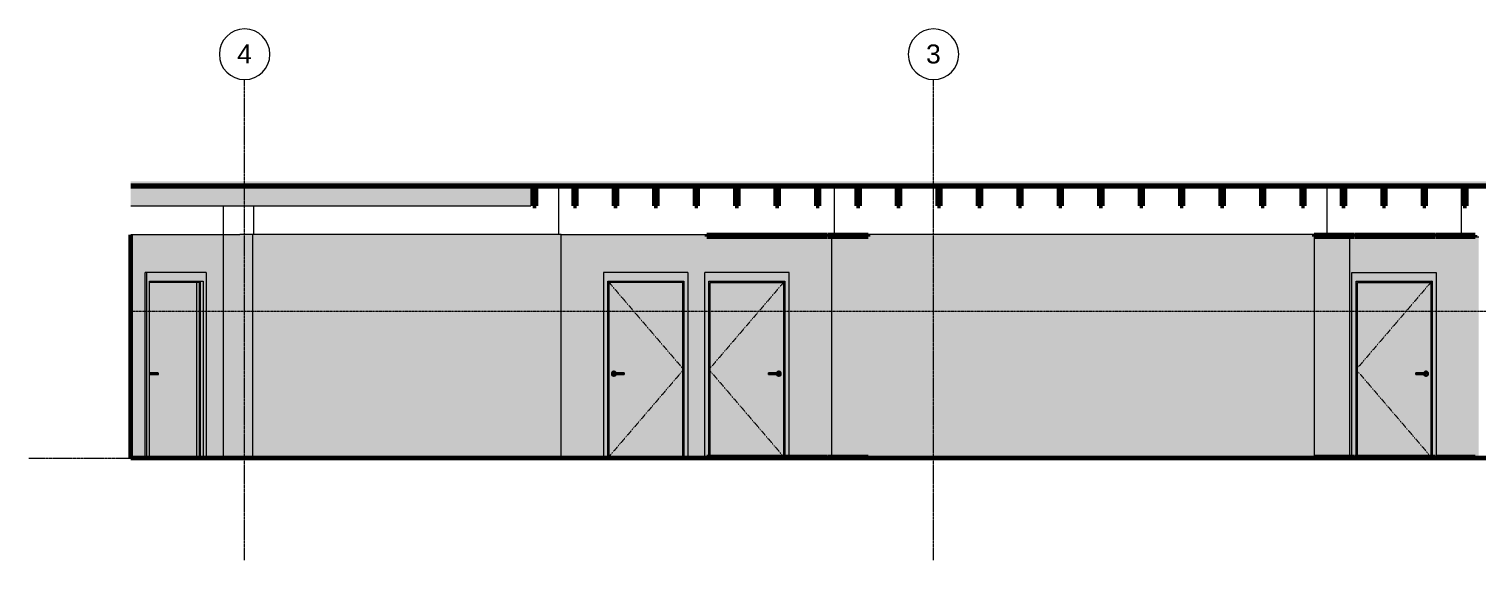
# Model space of a CAD drawing. Header units: inches. Extents: x 2871 to 9348, y -48 to 340.
# Drawn here: x 6458 to 7145, y 88 to 340 of the extents above; entities that cross this region are included whole.
import ezdxf

# ---------------------------------------------------------------- set-up
doc = ezdxf.new("R2010")
doc.units = ezdxf.units.IN
doc.header["$MEASUREMENT"] = 0
for name, pattern in [('Aligning Line 1_8_', [0.25, 0.125, -0.125]), ('Dash 1_16_', [0.125, 0.0625, -0.0625]), ('Grid Line 1_2_', [0.875, 0.5, -0.125, 0.125, -0.125])]:
    doc.linetypes.add(name, pattern=pattern)
for name, color, linetype, lineweight in [('0-2', 254, 'Continuous', 5), ('0-3', 165, 'Continuous', 5), ('0-7', 130, 'Continuous', 5), ('A-CLNG', 13, 'Continuous', 18), ('A-CLNG-2', 13, 'Continuous', 60), ('A-DOOR', 31, 'Continuous', 18), ('A-DOOR-4', 31, 'Continuous', 9), ('A-DOOR-6', 31, 'Dash 1_16_', 9), ('A-DOOR-FRAM', 31, 'Continuous', 9), ('A-DOOR-FRAM-3', 31, 'Continuous', 18), ('A-FLOR', 192, 'Continuous', 18), ('A-FLOR-3', 250, 'Continuous', 60), ('A-FLOR-4', 21, 'Continuous', 18), ('A-FLOR-5', 135, 'Continuous', 5), ('A-FLOR-6', 10, 'Continuous', 18), ('A-FLOR-8', 192, 'Continuous', 60), ('A-FLOR-LEVL', 51, 'Continuous', 9), ('A-FLOR-LEVL-1', 51, 'Grid Line 1_2_', 9), ('A-FLOR-LEVL-2', 9, 'Continuous', 9), ('A-FLOR-LEVL-3', 147, 'Continuous', 9), ('A-FLOR-MCUT-1', 10, 'Continuous', 18), ('A-FLOR-PATT-2', 253, 'Continuous', 9), ('A-WALL-1', 10, 'Continuous', 18), ('A-WALL-PATT-2', 111, 'Continuous', 9), ('G-ANNO-SYMB-1', 147, 'Aligning Line 1_8_', 9), ('I-WALL', 2, 'Continuous', 18), ('I-WALL-1', 2, 'Continuous', 5), ('I-WALL-2', 2, 'Continuous', 60), ('S-BEAM', 12, 'Continuous', 9), ('S-BEAM-1', 12, 'Continuous', 60), ('S-GRID-1', 1, 'Grid Line 1_2_', 9), ('S-GRID-IDEN', 1, 'Continuous', 9), ('S-GRID-IDEN-1', 147, 'Continuous', 9)]:
    doc.layers.add(name, color=color, linetype=linetype, lineweight=lineweight)
doc.styles.add('Arial', font='arial.ttf', dxfattribs={"height": 9})
doc.styles.add('Century Gothic', font='ufonts.com_century-gothic.ttf', dxfattribs={"height": 4.5})
pattern_1 = [(0, (0, 0), (15.36, 3.84), [0.634, -10.886, 0.634, -10.886, -61.44]), (0, (0, 0), (15.36, 3.84), [-23.04, 0.634, -22.406, 0.634, -10.886, -26.88]), (0, (0, 0), (15.36, 3.84), [-57.6, 0.634, -7.046, 0.634, -18.566]), (120, (5.76, 1.92), (-11.0055376, 11.38215), [0.634, -10.886, 0.634, -10.886, -61.44]), (120, (5.76, 1.92), (-11.0055376, 11.38215), [-23.04, 0.634, -22.406, 0.634, -10.886, -26.88]), (120, (5.76, 1.92), (-11.0055376, 11.38215), [-57.6, 0.634, -7.046, 0.634, -18.566]), (240, (7.68, 9.6), (-4.3544624, -15.22215), [0.634, -10.886, 0.634, -10.886, -61.44]), (240, (7.68, 9.6), (-4.3544624, -15.22215), [-23.04, 0.634, -22.406, 0.634, -10.886, -26.88]), (240, (7.68, 9.6), (-4.3544624, -15.22215), [-57.6, 0.634, -7.046, 0.634, -18.566])]

# ---------------------------------------------------------------- blocks, each defined once
blk = doc.blocks.new('Level - Level Head - Circle-V25-Elevation 11 - c')
at = {"layer": 'A-FLOR-LEVL'}
h = blk.add_hatch(color=256, dxfattribs=at)
edge = h.paths.add_edge_path(flags=0)
edge.add_line((3553.3, 136), (3547.3, 136))
edge.add_arc((3553.3, 136), 6, 90, 180, ccw=False)
edge.add_line((3553.3, 142), (3553.3, 136))
h = blk.add_hatch(color=256, dxfattribs=at)
edge = h.paths.add_edge_path(flags=0)
edge.add_line((3553.3, 130), (3553.3, 136))
edge.add_line((3553.3, 136), (3559.3, 136))
edge.add_arc((3553.3, 136), 6, 270, 360, ccw=False)
at = {"layer": 'A-FLOR-LEVL-2'}
blk.add_circle((3553.3, 136), 6, dxfattribs=at)
blk = doc.blocks.new('CTR - 2nd Phase_rvt-6-Elevation 11 - c')
at = {"layer": 'A-FLOR-LEVL-1'}
blk.add_line((2397.95, 136), (3547.3, 136), dxfattribs=at)
at = {"layer": '0-2'}
blk.add_blockref('Level - Level Head - Circle-V25-Elevation 11 - c', (0, 0), dxfattribs=at)
at = {"layer": 'A-FLOR-LEVL', "insert": (3480.87, 141.28), "char_height": 4.5, "width": 73.629, "attachment_point": 1, "style": 'Century Gothic'}
blk.add_mtext('11\' - 4" - 2ND FLOOR', dxfattribs=at)
blk = doc.blocks.new('Level - Level Head - Circle-V26-Elevation 11 - c')
at = {"layer": 'A-FLOR-LEVL'}
h = blk.add_hatch(color=256, dxfattribs=at)
edge = h.paths.add_edge_path(flags=0)
edge.add_line((3553.3, 136), (3547.3, 136))
edge.add_arc((3553.3, 136), 6, 90, 180, ccw=False)
edge.add_line((3553.3, 142), (3553.3, 136))
h = blk.add_hatch(color=256, dxfattribs=at)
edge = h.paths.add_edge_path(flags=0)
edge.add_line((3553.3, 130), (3553.3, 136))
edge.add_line((3553.3, 136), (3559.3, 136))
edge.add_arc((3553.3, 136), 6, 270, 360, ccw=False)
at = {"layer": 'A-FLOR-LEVL-3'}
blk.add_circle((3553.3, 136), 6, dxfattribs=at)
blk = doc.blocks.new('CTR - 1st Phase - Unit Layouts_rvt-6-Elevation 11 - c')
at = {"layer": 'A-FLOR-LEVL-1'}
blk.add_line((2397.95, 136), (3547.3, 136), dxfattribs=at)
at = {"layer": '0-3'}
blk.add_blockref('Level - Level Head - Circle-V26-Elevation 11 - c', (0, 0), dxfattribs=at)
at = {"layer": 'A-FLOR-LEVL', "insert": (3480.87, 141.28), "char_height": 4.5, "width": 73.629, "attachment_point": 1, "style": 'Century Gothic'}
blk.add_mtext('11\' - 4" - 2ND FLOOR', dxfattribs=at)
blk = doc.blocks.new('Grid - Grid Head - Circle-50561-Elevation 11 - c')
at = {"layer": 'S-GRID-IDEN-1'}
for start, end in [(0, 180), (180, 360)]:
    blk.add_arc((3481.32, 327.59), 12, start, end, dxfattribs=at)
blk = doc.blocks.new('CTR - 1st Phase - Shell_rvt-6-Elevation 11 - c')
at = {"layer": 'A-FLOR-4'}
blk.add_hatch(color=256, dxfattribs=at).paths.add_polyline_path([(2980.85, 265), (3498.96, 265), (3498.96, 265.75), (2446.3, 265.75), (2446.3, 265), (2972.63, 265)], flags=0)
at = {"layer": 'A-FLOR-5'}
blk.add_hatch(color=256, dxfattribs=at).paths.add_polyline_path([(2734.14, 265.75), (3498.96, 265.75), (3498.96, 266), (2446.3, 266), (2446.3, 265.75), (2725.91, 265.75)], flags=0)
at = {"layer": 'A-FLOR-PATT-2'}
h = blk.add_hatch(dxfattribs=at)
h.set_pattern_fill('FP_1', color=256, style=0, pattern_type=2)
h.set_pattern_definition(pattern_1)
h.paths.add_polyline_path([(3498.96, 266), (3498.96, 267.23), (2446.3, 267.23), (2446.3, 266), (3479.22, 266)], flags=0)
h = blk.add_hatch(dxfattribs=at)
h.set_pattern_fill('FP_1', color=256, style=0, pattern_type=2)
h.set_pattern_definition(pattern_1)
h.paths.add_polyline_path([(3204.37, 135.97), (3204.37, 136), (2446.3, 136), (2446.3, 135.97), (3202.9, 135.97)], flags=0)
at = {"layer": 'A-FLOR-3'}
for p, q in [((2446.3, 265), (3498.96, 265)), ((3204.37, 136), (2446.3, 136)), ((3498.96, 136), (3204.37, 136)), ((3204.37, 136), (3204.37, 135.97)), ((3204.37, 135.97), (3204.37, 136))]:
    blk.add_line(p, q, dxfattribs=at)
at = {"layer": 'A-FLOR-6'}
for p, q in [((2649.27, 265), (2649.27, 242)), ((2780.17, 265), (2780.17, 242)), ((3014.07, 265), (3014.07, 242)), ((3077.77, 265), (3077.77, 241.82)), ((3206.07, 265), (3206.07, 241.87)), ((3269.77, 265), (3269.77, 241.87)), ((3479.22, 265), (3479.22, 241.87)), ((2490.13, 255.75), (2490.13, 241.87)), ((2504.49, 255.75), (2504.49, 242)), ((3407.67, 255.75), (3407.67, 241.87)), ((3417.27, 254.81), (3417.27, 242)), ((3077.77, 241.07), (3077.77, 240.75)), ((3086.12, 240.75), (3077.77, 240.75))]:
    blk.add_line(p, q, dxfattribs=at)
at = {"layer": 'A-FLOR-LEVL-1'}
blk.add_line((2397.95, 136), (3547.3, 136), dxfattribs=at)
at = {"layer": 'A-FLOR-MCUT-1'}
for p, q in [((3498.96, 266), (2446.3, 266)), ((3498.96, 265.75), (2446.3, 265.75))]:
    blk.add_line(p, q, dxfattribs=at)
at = {"layer": 'A-WALL-1'}
blk.add_line((3408.92, 241.87), (3408.92, 255.75), dxfattribs=at)
at = {"layer": 'G-ANNO-SYMB-1'}
blk.add_line((2446.3, 205.76), (3498.96, 205.76), dxfattribs=at)
at = {"layer": 'S-GRID-1'}
for p, q in [((2500.32, 87.62), (2500.32, 315.59)), ((2827.32, 87.62), (2827.32, 315.59)), ((3154.32, 87.62), (3154.32, 315.59)), ((3481.32, 87.62), (3481.32, 315.59))]:
    blk.add_line(p, q, dxfattribs=at)
at = {"layer": '0-3'}
for name, p in [('Grid - Grid Head - Circle-50561-Elevation 11 - c', (-981, 0)), ('Grid - Grid Head - Circle-50561-Elevation 11 - c', (-654, 0)), ('Grid - Grid Head - Circle-50561-Elevation 11 - c', (-327, 0)), ('Grid - Grid Head - Circle-50561-Elevation 11 - c', (0, 0)), ('Level - Level Head - Circle-V26-Elevation 11 - c', (0, 0))]:
    blk.add_blockref(name, p, dxfattribs=at)
at = {"layer": 'A-FLOR-LEVL', "insert": (3480.87, 141.28), "char_height": 4.5, "width": 73.629, "attachment_point": 1, "style": 'Century Gothic'}
blk.add_mtext('11\' - 4" - 2ND FLOOR', dxfattribs=at)
at = {"layer": 'S-GRID-IDEN', "char_height": 9, "width": 8.484, "attachment_point": 1, "style": 'Arial'}
for s, insert in [('4', (2496.76, 332.23)), ('3', (2823.76, 332.23)), ('2', (3150.76, 332.23)), ('1', (3477.76, 332.23))]:
    blk.add_mtext(s, dxfattribs=dict(at, insert=insert))
blk = doc.blocks.new('CTR - 1st Phase -Stairs _ Elevators_rvt-6-Elevation 11 - c')
at = {"layer": 'A-FLOR-LEVL-1'}
blk.add_line((2397.95, 136), (3547.3, 136), dxfattribs=at)
at = {"layer": '0-3'}
blk.add_blockref('Level - Level Head - Circle-V26-Elevation 11 - c', (0, 0), dxfattribs=at)
at = {"layer": 'A-FLOR-LEVL', "insert": (3480.87, 141.28), "char_height": 4.5, "width": 73.629, "attachment_point": 1, "style": 'Century Gothic'}
blk.add_mtext('11\' - 4" - 2ND FLOOR', dxfattribs=at)
blk = doc.blocks.new('Dimension Lumber - 2x10-2055079-Elevation 11 - c')
at = {"layer": 'S-BEAM'}
blk.add_hatch(color=256, dxfattribs=at).paths.add_polyline_path([(3078.76, 255.75), (3080.26, 255.75), (3080.26, 265), (3078.76, 265), (3078.76, 259.02)], flags=0)
at = {"layer": 'S-BEAM-1'}
for p, q in [((3080.26, 265), (3078.76, 265)), ((3078.76, 265), (3078.76, 255.75)), ((3080.26, 255.75), (3080.26, 265)), ((3078.76, 255.75), (3080.26, 255.75))]:
    blk.add_line(p, q, dxfattribs=at)
blk = doc.blocks.new('Dimension Lumber - 2x10-2055077-Elevation 11 - c')
at = {"layer": 'S-BEAM'}
blk.add_hatch(color=256, dxfattribs=at).paths.add_polyline_path([(3252.24, 255.75), (3253.05, 255.75), (3253.05, 265), (3251.55, 265), (3251.55, 255.75)], flags=0)
at = {"layer": 'S-BEAM-1'}
for p, q in [((3253.05, 265), (3251.55, 265)), ((3251.55, 265), (3251.55, 255.75)), ((3253.05, 255.75), (3253.05, 265)), ((3251.55, 255.75), (3253.05, 255.75))]:
    blk.add_line(p, q, dxfattribs=at)
blk = doc.blocks.new('Dimension Lumber - 2x10-2055078-Elevation 11 - c')
at = {"layer": 'S-BEAM'}
blk.add_hatch(color=256, dxfattribs=at).paths.add_polyline_path([(3021.16, 255.75), (3022.66, 255.75), (3022.66, 265), (3021.16, 265), (3021.16, 256.84)], flags=0)
at = {"layer": 'S-BEAM-1'}
for p, q in [((3022.66, 265), (3021.16, 265)), ((3021.16, 265), (3021.16, 255.75)), ((3022.66, 255.75), (3022.66, 265)), ((3021.16, 255.75), (3022.66, 255.75))]:
    blk.add_line(p, q, dxfattribs=at)
blk = doc.blocks.new('Dimension Lumber - 2x10-V8-Elevation 11 - c')
at = {"layer": 'S-BEAM'}
blk.add_hatch(color=256, dxfattribs=at).paths.add_polyline_path([(3193.95, 255.75), (3195.45, 255.75), (3195.45, 265), (3193.95, 265), (3193.95, 258.05)], flags=0)
at = {"layer": 'S-BEAM-1'}
for p, q in [((3195.45, 265), (3193.95, 265)), ((3193.95, 265), (3193.95, 255.75)), ((3195.45, 255.75), (3195.45, 265)), ((3193.95, 255.75), (3195.45, 255.75))]:
    blk.add_line(p, q, dxfattribs=at)
blk = doc.blocks.new('Dimension Lumber - 2x10-2055076-Elevation 11 - c')
at = {"layer": 'S-BEAM'}
blk.add_hatch(color=256, dxfattribs=at).paths.add_polyline_path([(3385.94, 255.75), (3387.44, 255.75), (3387.44, 265), (3385.94, 265), (3385.94, 259.02)], flags=0)
at = {"layer": 'S-BEAM-1'}
for p, q in [((3387.44, 265), (3385.94, 265)), ((3385.94, 265), (3385.94, 255.75)), ((3387.44, 255.75), (3387.44, 265)), ((3385.94, 255.75), (3387.44, 255.75))]:
    blk.add_line(p, q, dxfattribs=at)
blk = doc.blocks.new('Dimension Lumber - 2x10-2069433-Elevation 11 - c')
at = {"layer": 'S-BEAM'}
blk.add_hatch(color=256, dxfattribs=at).paths.add_polyline_path([(2559.38, 255.75), (2636.17, 255.75), (2636.17, 265), (2446.3, 265), (2446.3, 255.75), (2557.32, 255.75)], flags=0)
for p in [(2636.17, 265), (2446.3, 255.75)]:
    blk.add_line(p, (2636.17, 255.75), dxfattribs=at)
blk = doc.blocks.new('HOLLOW METAL - UNIT DOOR-1759144-Elevation 11 - c')
at = {"layer": 'A-DOOR'}
h = blk.add_hatch(color=256, dxfattribs=at)
h.paths.add_polyline_path([(2673.35, 136), (2708.1, 136), (2708.1, 219.38), (2673.35, 219.38), (2673.35, 168.79)], flags=0)
h.paths.add_polyline_path([(2675.58, 174.82), (2675.27, 174.86), (2674.99, 174.98), (2674.74, 175.16), (2674.56, 175.41), (2674.44, 175.69), (2674.4, 176), (2674.44, 176.31), (2674.56, 176.59), (2674.74, 176.84), (2674.99, 177.02), (2675.27, 177.14), (2675.58, 177.18), (2675.88, 177.14), (2676.21, 176.99), (2676.41, 176.84), (2676.6, 176.59), (2676.68, 176.39), (2680.4, 176.38), (2680.4, 175.61), (2676.68, 175.61), (2676.57, 175.37), (2676.41, 175.16), (2676.17, 174.98), (2675.88, 174.86)], flags=0)
h = blk.add_hatch(color=256, dxfattribs=at)
h.paths.add_polyline_path([(2675.4, 175.72), (2675.31, 175.88), (2675.3, 175.9), (2675.28, 176), (2675.31, 176.14), (2675.38, 176.25), (2675.39, 176.25), (2675.34, 175.99), (2675.39, 175.75)], flags=0)
h.paths.add_polyline_path([(2675.58, 174.82), (2675.88, 174.86), (2676.17, 174.98), (2676.41, 175.16), (2676.6, 175.41), (2676.68, 175.61), (2675.56, 175.62), (2675.42, 175.71), (2675.4, 175.75), (2675.34, 176.01), (2675.42, 176.29), (2675.54, 176.37), (2675.59, 176.38), (2675.77, 176.38), (2675.86, 176.38), (2676.68, 176.39), (2676.57, 176.63), (2676.41, 176.84), (2676.17, 177.02), (2675.88, 177.14), (2675.58, 177.18), (2675.27, 177.14), (2674.95, 176.99), (2674.74, 176.84), (2674.56, 176.59), (2674.44, 176.31), (2674.4, 176), (2674.44, 175.69), (2674.56, 175.41), (2674.74, 175.16), (2674.99, 174.98), (2675.27, 174.86)], flags=0)
for points in [[(2676.27, 175.61), (2676.27, 176), (2675.28, 176), (2675.33, 175.83), (2675.38, 175.75), (2675.42, 175.71), (2675.54, 175.63), (2675.62, 175.61), (2675.78, 175.61), (2675.85, 175.62), (2676.23, 175.62)], [(2676.27, 176), (2680.4, 176), (2680.4, 176.39), (2676.27, 176.38), (2676.27, 176.06)], [(2676.65, 175.61), (2680.4, 175.62), (2680.4, 176), (2676.27, 176), (2676.27, 175.61), (2676.6, 175.61)]]:
    blk.add_hatch(color=256, dxfattribs=at).paths.add_polyline_path(points, flags=0)
h = blk.add_hatch(color=256, dxfattribs=at)
h.paths.add_polyline_path([(2675.4, 176.28), (2675.31, 176.13), (2675.3, 176.1), (2675.3, 176), (2675.33, 176), (2675.39, 176.25)], flags=0)
h.paths.add_polyline_path([(2675.56, 176), (2676.27, 176), (2676.27, 176.39), (2676.23, 176.38), (2675.66, 176.38), (2675.68, 176.39), (2675.51, 176.35), (2675.42, 176.29), (2675.4, 176.25), (2675.33, 176), (2675.54, 176)], flags=0)
at = {"layer": 'A-DOOR-FRAM-3'}
for points in [[(2672.72, 136), (2672.72, 220), (2708.72, 220), (2708.72, 136), (2710.72, 136), (2710.72, 224), (2670.72, 224), (2670.72, 136)], [(2708.72, 136), (2708.72, 220), (2672.72, 220), (2672.72, 136), (2673.35, 136), (2673.35, 219.38), (2708.1, 219.38), (2708.1, 136)]]:
    blk.add_hatch(color=256, dxfattribs=at).paths.add_polyline_path(points, flags=0)
at = {"layer": 'A-DOOR-4'}
for p, q in [((2680.4, 176.39), (2676.27, 176.39)), ((2676.27, 175.61), (2680.4, 175.61)), ((2680.4, 176.39), (2680.4, 176)), ((2680.4, 176), (2680.4, 175.61))]:
    blk.add_line(p, q, dxfattribs=at)
at = {"layer": 'A-DOOR-4', "flags": 128}
for points in [[(2676.27, 176.39), (2676.24, 176.39), (2676.22, 176.39), (2676.2, 176.39), (2676.17, 176.39), (2676.15, 176.39), (2676.13, 176.39), (2676.1, 176.39), (2676.08, 176.39), (2676.06, 176.39), (2676.04, 176.39), (2676.02, 176.39), (2675.99, 176.39), (2675.97, 176.39), (2675.95, 176.39), (2675.93, 176.39), (2675.91, 176.39), (2675.9, 176.39), (2675.88, 176.39), (2675.86, 176.39), (2675.84, 176.39), (2675.83, 176.39), (2675.81, 176.39), (2675.8, 176.39), (2675.78, 176.39), (2675.77, 176.39), (2675.76, 176.39), (2675.75, 176.39), (2675.74, 176.39), (2675.73, 176.39), (2675.72, 176.39), (2675.71, 176.39), (2675.7, 176.39), (2675.7, 176.39), (2675.69, 176.39), (2675.69, 176.39), (2675.68, 176.39), (2675.68, 176.39), (2675.68, 176.39), (2675.68, 176.39)], [(2675.68, 175.61), (2675.68, 175.61), (2675.68, 175.61), (2675.68, 175.61), (2675.68, 175.61), (2675.69, 175.61), (2675.69, 175.61), (2675.7, 175.61), (2675.71, 175.61), (2675.71, 175.61), (2675.72, 175.61), (2675.73, 175.61), (2675.74, 175.61), (2675.75, 175.61), (2675.77, 175.61), (2675.78, 175.61), (2675.79, 175.61), (2675.81, 175.61), (2675.82, 175.61), (2675.84, 175.61), (2675.86, 175.61), (2675.87, 175.61), (2675.89, 175.61), (2675.91, 175.61), (2675.93, 175.61), (2675.95, 175.61), (2675.97, 175.61), (2675.99, 175.61), (2676.01, 175.61), (2676.03, 175.61), (2676.05, 175.61), (2676.08, 175.61), (2676.1, 175.61), (2676.12, 175.61), (2676.14, 175.61), (2676.17, 175.61), (2676.19, 175.61), (2676.21, 175.61), (2676.24, 175.61), (2676.26, 175.61), (2676.27, 175.61)]]:
    blk.add_lwpolyline(points, dxfattribs=at)
at = {"layer": 'A-DOOR-4'}
for start, end in [(19.63434, 180), (180, 340.43675)]:
    blk.add_arc((2675.58, 176), 1.18, start, end, dxfattribs=at)
at = {"layer": 'A-DOOR-6'}
for p, q in [((2672.72, 220), (2708.72, 178)), ((2708.72, 178), (2672.72, 136))]:
    blk.add_line(p, q, dxfattribs=at)
at = {"layer": 'A-DOOR-FRAM'}
for p, q in [((2710.72, 224), (2670.72, 224)), ((2670.72, 224), (2670.72, 136)), ((2672.72, 220), (2708.72, 220)), ((2672.72, 136), (2672.72, 220)), ((2708.72, 220), (2708.72, 136)), ((2710.72, 224), (2710.72, 136)), ((2673.35, 219.38), (2708.1, 219.38)), ((2673.35, 136), (2673.35, 219.38)), ((2708.1, 219.38), (2708.1, 136))]:
    blk.add_line(p, q, dxfattribs=at)
blk = doc.blocks.new('HOLLOW METAL - UNIT DOOR-1758958-Elevation 11 - c')
at = {"layer": 'A-DOOR'}
h = blk.add_hatch(color=256, dxfattribs=at)
h.paths.add_polyline_path([(2738.88, 136), (2738.88, 136.5), (2756.1, 136.5), (2756.1, 219.37), (2721.35, 219.37), (2721.35, 136.5), (2738.63, 136.5), (2738.63, 136)], flags=0)
h.paths.add_polyline_path([(2753.87, 174.82), (2753.56, 174.86), (2753.28, 174.98), (2753.03, 175.16), (2752.85, 175.41), (2752.76, 175.61), (2749.05, 175.62), (2749.05, 176.39), (2752.76, 176.39), (2752.85, 176.59), (2753.03, 176.84), (2753.28, 177.02), (2753.56, 177.14), (2753.87, 177.18), (2754.17, 177.14), (2754.5, 176.99), (2754.7, 176.84), (2754.89, 176.59), (2755.01, 176.31), (2755.05, 176), (2755.01, 175.69), (2754.89, 175.41), (2754.7, 175.16), (2754.46, 174.98), (2754.17, 174.86)], flags=0)
for points in [[(2753.18, 176), (2753.18, 176.39), (2749.05, 176.38), (2749.05, 176), (2752.69, 176)], [(2752.7, 175.61), (2753.18, 175.62), (2753.18, 176), (2749.05, 176), (2749.05, 175.61), (2752.69, 175.61)], [(2753.67, 176), (2754.16, 176), (2754.13, 176.14), (2754.07, 176.25), (2753.99, 176.33), (2753.93, 176.36), (2753.86, 176.38), (2753.68, 176.38), (2753.55, 176.38), (2753.18, 176.38), (2753.18, 176), (2753.67, 176)]]:
    blk.add_hatch(color=256, dxfattribs=at).paths.add_polyline_path(points, flags=0)
h = blk.add_hatch(color=256, dxfattribs=at)
h.paths.add_polyline_path([(2754.05, 176.28), (2754.14, 176.13), (2754.15, 176.1), (2754.16, 175.99), (2754.12, 175.83), (2754.07, 175.75), (2754.06, 175.76), (2754.11, 176.01), (2754.06, 176.25)], flags=0)
h.paths.add_polyline_path([(2753.87, 174.82), (2754.17, 174.86), (2754.46, 174.98), (2754.7, 175.16), (2754.89, 175.41), (2755.01, 175.69), (2755.05, 176), (2755.01, 176.31), (2754.89, 176.59), (2754.7, 176.84), (2754.46, 177.02), (2754.17, 177.14), (2753.87, 177.18), (2753.56, 177.14), (2753.24, 176.99), (2753.03, 176.84), (2752.85, 176.59), (2752.78, 176.39), (2753.79, 176.38), (2753.77, 176.39), (2753.94, 176.35), (2754.03, 176.29), (2754.05, 176.25), (2754.11, 175.97), (2754.02, 175.7), (2753.93, 175.64), (2753.84, 175.62), (2753.67, 175.61), (2753.6, 175.62), (2752.76, 175.61), (2752.85, 175.41), (2753.03, 175.16), (2753.28, 174.98), (2753.56, 174.86)], flags=0)
h = blk.add_hatch(color=256, dxfattribs=at)
h.paths.add_polyline_path([(2754.05, 175.72), (2754.14, 175.88), (2754.15, 175.9), (2754.15, 176), (2754.11, 176), (2754.06, 175.75)], flags=0)
h.paths.add_polyline_path([(2753.77, 175.61), (2753.93, 175.64), (2754.03, 175.71), (2754.05, 175.75), (2754.11, 176), (2753.18, 176), (2753.18, 175.61), (2753.21, 175.62), (2753.74, 175.61)], flags=0)
at = {"layer": 'A-DOOR-FRAM-3'}
for points in [[(2719.68, 136), (2719.68, 136.5), (2720.72, 136.5), (2720.72, 220), (2756.72, 220), (2756.72, 136.5), (2758.72, 136.5), (2758.72, 224), (2718.72, 224), (2718.72, 136)], [(2721.35, 136.5), (2721.35, 219.37), (2756.1, 219.37), (2756.1, 136.5), (2756.72, 136.5), (2756.72, 220), (2720.72, 220), (2720.73, 136.5)]]:
    blk.add_hatch(color=256, dxfattribs=at).paths.add_polyline_path(points, flags=0)
at = {"layer": 'A-DOOR-4'}
for p, q in [((2753.18, 176.39), (2749.05, 176.39)), ((2749.05, 176), (2749.05, 176.39)), ((2749.05, 175.61), (2749.05, 176)), ((2749.05, 175.61), (2753.18, 175.61))]:
    blk.add_line(p, q, dxfattribs=at)
at = {"layer": 'A-DOOR-4', "flags": 128}
for points in [[(2753.77, 176.39), (2753.62, 176.39), (2753.23, 176.39), (2753.18, 176.39)], [(2753.18, 175.61), (2753.58, 175.61), (2753.77, 175.61), (2753.77, 175.61)]]:
    blk.add_lwpolyline(points, dxfattribs=at)
at = {"layer": 'A-DOOR-4'}
for start, end in [(0, 160.36566), (199.56325, 0)]:
    blk.add_arc((2753.87, 176), 1.18, start, end, dxfattribs=at)
at = {"layer": 'A-DOOR-6'}
for p, q in [((2756.72, 220), (2720.72, 178)), ((2720.72, 178), (2756.3, 136.5))]:
    blk.add_line(p, q, dxfattribs=at)
at = {"layer": 'A-DOOR-FRAM'}
for p, q in [((2718.72, 136), (2718.72, 224)), ((2758.72, 224), (2718.72, 224)), ((2720.72, 136.5), (2720.72, 220)), ((2720.72, 220), (2756.72, 220)), ((2756.72, 220), (2756.72, 136.5)), ((2758.72, 136.5), (2758.72, 224)), ((2721.35, 136.5), (2721.35, 219.37)), ((2721.35, 219.37), (2756.1, 219.37)), ((2756.1, 219.37), (2756.1, 136.5))]:
    blk.add_line(p, q, dxfattribs=at)
blk = doc.blocks.new('HOLLOW METAL - UNIT DOOR-2058840-Elevation 11 - c')
at = {"layer": 'A-DOOR'}
h = blk.add_hatch(color=256, dxfattribs=at)
h.paths.add_polyline_path([(3063.3, 136.5), (3063.3, 219.37), (3028.55, 219.37), (3028.55, 136.5), (3038.42, 136.5)], flags=0)
h.paths.add_polyline_path([(3061.07, 174.82), (3060.76, 174.86), (3060.48, 174.98), (3060.23, 175.16), (3060.05, 175.41), (3059.96, 175.61), (3056.25, 175.62), (3056.25, 176.39), (3059.96, 176.39), (3060.05, 176.59), (3060.23, 176.84), (3060.48, 177.02), (3060.76, 177.14), (3061.07, 177.18), (3061.37, 177.14), (3061.7, 176.99), (3061.9, 176.84), (3062.09, 176.59), (3062.21, 176.31), (3062.25, 176), (3062.21, 175.69), (3062.07, 175.37), (3061.9, 175.16), (3061.66, 174.98), (3061.37, 174.86)], flags=0)
for points in [[(3060.01, 176), (3060.38, 176), (3060.38, 176.39), (3056.25, 176.38), (3056.25, 176), (3059.89, 176)], [(3059.94, 175.61), (3060.38, 175.62), (3060.38, 176), (3056.25, 176), (3056.25, 175.61), (3059.9, 175.61)], [(3061.07, 174.82), (3061.37, 174.86), (3061.66, 174.98), (3061.9, 175.16), (3062.09, 175.41), (3062.21, 175.69), (3062.25, 176), (3062.21, 176.31), (3062.07, 176.63), (3061.9, 176.84), (3061.66, 177.02), (3061.37, 177.14), (3061.07, 177.18), (3060.76, 177.14), (3060.44, 176.99), (3060.23, 176.84), (3060.05, 176.59), (3059.98, 176.39), (3060.99, 176.38), (3061.04, 176.38), (3061.14, 176.35), (3061.23, 176.29), (3061.27, 176.25), (3061.34, 176.13), (3061.35, 176.1), (3061.36, 176), (3061.32, 175.83), (3061.27, 175.75), (3061.23, 175.71), (3061.13, 175.64), (3061.04, 175.62), (3060.87, 175.61), (3060.8, 175.62), (3059.96, 175.61), (3060.05, 175.41), (3060.23, 175.16), (3060.48, 174.98), (3060.76, 174.86), (3061.04, 174.82)], [(3061.14, 176), (3061.36, 176), (3061.33, 176.14), (3061.27, 176.25), (3061.19, 176.33), (3061.13, 176.36), (3061.04, 176.38), (3060.88, 176.38), (3060.75, 176.38), (3060.38, 176.38), (3060.38, 176), (3061.13, 176)]]:
    blk.add_hatch(color=256, dxfattribs=at).paths.add_polyline_path(points, flags=0)
h = blk.add_hatch(color=256, dxfattribs=at)
h.paths.add_polyline_path([(3061.25, 175.72), (3061.34, 175.88), (3061.35, 175.9), (3061.35, 176), (3061.31, 176), (3061.26, 175.75)], flags=0)
h.paths.add_polyline_path([(3060.38, 175.61), (3060.41, 175.62), (3061.07, 175.62), (3061.23, 175.71), (3061.25, 175.75), (3061.31, 176), (3060.38, 176), (3060.38, 175.62)], flags=0)
at = {"layer": 'A-DOOR-FRAM-3'}
for points in [[(3065.51, 136), (3065.51, 136.5), (3065.92, 136.5), (3065.92, 224), (3025.92, 224), (3025.94, 136.5), (3026.86, 136.49), (3026.86, 136), (3027.11, 136), (3027.11, 136.5), (3027.92, 136.5), (3027.92, 220), (3063.92, 220), (3063.92, 136.5), (3065.26, 136.5), (3065.26, 136)], [(3063.92, 136.5), (3063.92, 220), (3027.92, 220), (3027.93, 136.5), (3028.55, 136.5), (3028.55, 219.37), (3063.3, 219.37), (3063.3, 136.5), (3063.92, 136.5)]]:
    blk.add_hatch(color=256, dxfattribs=at).paths.add_polyline_path(points, flags=0)
at = {"layer": 'A-DOOR-4'}
for p, q in [((3060.38, 176.39), (3056.25, 176.39)), ((3056.25, 176), (3056.25, 176.39)), ((3056.25, 175.61), (3056.25, 176)), ((3056.25, 175.61), (3060.38, 175.61))]:
    blk.add_line(p, q, dxfattribs=at)
at = {"layer": 'A-DOOR-4', "flags": 128}
for points in [[(3060.97, 176.39), (3060.82, 176.39), (3060.43, 176.39), (3060.38, 176.39)], [(3060.38, 175.61), (3060.78, 175.61), (3060.97, 175.61), (3060.97, 175.61)]]:
    blk.add_lwpolyline(points, dxfattribs=at)
at = {"layer": 'A-DOOR-4'}
for start, end in [(0, 160.36566), (199.56325, 0)]:
    blk.add_arc((3061.07, 176), 1.18, start, end, dxfattribs=at)
at = {"layer": 'A-DOOR-6'}
for p, q in [((3063.92, 220), (3027.92, 178)), ((3027.92, 178), (3063.5, 136.5))]:
    blk.add_line(p, q, dxfattribs=at)
at = {"layer": 'A-DOOR-FRAM'}
for p, q in [((3027.92, 136.5), (3027.92, 220)), ((3027.92, 220), (3063.92, 220)), ((3063.92, 220), (3063.92, 136.5)), ((3028.55, 136.5), (3028.55, 219.37)), ((3028.55, 219.37), (3063.3, 219.37)), ((3063.3, 219.37), (3063.3, 136.5))]:
    blk.add_line(p, q, dxfattribs=at)
blk = doc.blocks.new('HOLLOW METAL - UNIT DOOR-V9-Elevation 11 - c')
at = {"layer": 'A-DOOR'}
for points in [[(2477.44, 136), (2477.44, 219.38), (2455.12, 219.38), (2455.13, 176.84), (2455.26, 176.59), (2455.33, 176.39), (2459.27, 176.38), (2459.34, 176.34), (2459.4, 176.28), (2459.47, 176.1), (2459.47, 175.9), (2459.4, 175.72), (2459.34, 175.66), (2459.27, 175.62), (2459.2, 175.61), (2455.32, 175.61), (2455.26, 175.41), (2455.12, 175.16), (2455.12, 136)], [(2455.16, 176), (2455.2, 176.2), (2455.3, 176.34), (2455.39, 176.38), (2455.33, 176.39), (2455.12, 176.38), (2455.12, 176)], [(2455.2, 175.61), (2455.37, 175.62), (2455.28, 175.68), (2455.23, 175.74), (2455.17, 175.9), (2455.16, 176), (2455.12, 176), (2455.12, 175.61), (2455.17, 175.61)], [(2455.44, 175.61), (2455.55, 175.62), (2455.77, 175.62), (2456.1, 175.62), (2456.39, 175.64), (2456.45, 175.7), (2456.47, 175.72), (2456.55, 175.9), (2456.55, 176), (2455.16, 176), (2455.2, 175.8), (2455.3, 175.66), (2455.39, 175.62)], [(2456.55, 176), (2456.55, 176), (2456.52, 176.2), (2456.42, 176.34), (2456.35, 176.38), (2456.23, 176.38), (2456.13, 176.38), (2455.79, 176.38), (2455.65, 176.38), (2455.44, 176.39), (2455.32, 176.35), (2455.28, 176.32), (2455.23, 176.25), (2455.17, 176.1), (2455.17, 176), (2456.52, 176)], [(2456.28, 175.61), (2459.27, 175.62), (2459.34, 175.66), (2459.4, 175.72), (2459.47, 175.9), (2459.47, 176), (2456.55, 176), (2456.52, 175.8), (2456.42, 175.66), (2456.35, 175.62)], [(2459.47, 176), (2459.48, 176), (2459.44, 176.2), (2459.34, 176.34), (2459.27, 176.38), (2459.2, 176.39), (2456.35, 176.38), (2456.42, 176.34), (2456.47, 176.28), (2456.55, 176.1), (2456.55, 176), (2458.64, 176)]]:
    blk.add_hatch(color=256, dxfattribs=at).paths.add_polyline_path(points, flags=0)
h = blk.add_hatch(color=256, dxfattribs=at)
h.paths.add_polyline_path([(2455.12, 175.16), (2455.13, 175.16), (2455.26, 175.41), (2455.3, 175.61), (2455.12, 175.61), (2455.12, 175.16)], flags=0)
h.paths.add_polyline_path([(2455.12, 176.39), (2455.32, 176.39), (2455.24, 176.62), (2455.12, 176.84), (2455.12, 176.46)], flags=0)
at = {"layer": 'A-DOOR-FRAM-3'}
for points in [[(2453.71, 136), (2453.71, 224), (2453.18, 224), (2453.18, 136)], [(2453.71, 136), (2455.12, 136), (2455.12, 220), (2480.58, 220), (2480.58, 136), (2481.99, 136), (2481.99, 224), (2453.71, 224), (2453.71, 136.72)], [(2479.2, 136), (2479.21, 136), (2479.2, 220), (2455.12, 220), (2455.12, 219.38), (2478.77, 219.38), (2478.77, 136)], [(2479.21, 136), (2480.58, 136), (2480.58, 220), (2479.21, 220), (2479.21, 136.72)], [(2477.75, 136), (2478.77, 136), (2478.77, 219.38), (2477.44, 219.38), (2477.44, 136)]]:
    blk.add_hatch(color=256, dxfattribs=at).paths.add_polyline_path(points, flags=0)
at = {"layer": 'A-DOOR-4'}
for p, q in [((2455.44, 176.39), (2455.12, 176.39)), ((2455.12, 175.61), (2455.44, 175.61)), ((2459.2, 176.39), (2456.28, 176.39)), ((2456.28, 175.61), (2459.2, 175.61))]:
    blk.add_line(p, q, dxfattribs=at)
at = {"layer": 'A-DOOR-4', "flags": 128}
for points in [[(2456.28, 176.39), (2455.88, 176.39), (2455.48, 176.39), (2455.44, 176.39)], [(2455.44, 175.61), (2455.83, 175.61), (2456.24, 175.61), (2456.28, 175.61)]]:
    blk.add_lwpolyline(points, dxfattribs=at)
at = {"layer": 'A-DOOR-4'}
for centre, major_axis, start_param, end_param in [((2454.54, 176), (0, 1.18), 5.055073, 5.497787), ((2454.54, 176), (0, 1.18), 3.926991, 4.371381), ((2459.2, 176), (0, 0.394), 4.712389, 6.283185), ((2459.2, 176), (0, 0.394), 3.141593, 4.712389)]:
    blk.add_ellipse(centre, major_axis=major_axis, ratio=0.707107, start_param=start_param, end_param=end_param, dxfattribs=at)
at = {"layer": 'A-DOOR-FRAM'}
for p, q in [((2453.71, 224), (2453.18, 224)), ((2481.99, 224), (2453.71, 224)), ((2453.71, 224), (2453.71, 136)), ((2455.12, 220), (2480.58, 220)), ((2455.12, 136), (2455.12, 220)), ((2479.21, 220), (2479.21, 136)), ((2480.58, 220), (2480.58, 136)), ((2481.99, 224), (2481.99, 136)), ((2455.12, 219.38), (2478.77, 219.38)), ((2477.44, 219.38), (2477.44, 136)), ((2478.77, 219.38), (2478.77, 136))]:
    blk.add_line(p, q, dxfattribs=at)

msp = doc.modelspace()

# ---------------------------------------------------------------- hatches: boundary and pattern name
at = {"layer": 'A-CLNG'}
h = msp.add_hatch(color=256, dxfattribs=at)
h.paths.add_polyline_path([(6837.79, 241.07), (6856, 241.07), (6856, 241.82), (6837.05, 241.82), (6837.05, 241.07)], flags=0)
h.paths.add_polyline_path([(6785.69, 241.07), (6798.4, 241.07), (6798.4, 241.82), (6779.45, 241.82), (6779.45, 241.07)], flags=0)
h.paths.add_polyline_path([(6798.65, 241.07), (6836.8, 241.07), (6836.8, 241.82), (6798.65, 241.82)], flags=0)
h = msp.add_hatch(color=256, dxfattribs=at)
h.paths.add_polyline_path([(7081.75, 241.07), (7086.63, 241.07), (7086.63, 241.82), (7067.68, 241.82), (7067.68, 241.07), (7078.7, 241.07)], flags=0)
h.paths.add_polyline_path([(7144.23, 241.07), (7144.23, 241.82), (7125.28, 241.82), (7125.28, 241.07), (7137.55, 241.07)], flags=0)
h.paths.add_polyline_path([(7125.03, 241.07), (7125.03, 241.82), (7086.88, 241.82), (7086.88, 241.07), (7114.64, 241.07)], flags=0)
at = {"layer": 'A-FLOR'}
h = msp.add_hatch(color=256, dxfattribs=at)
h.paths.add_polyline_path([(6811.37, 136), (6836.8, 136), (6836.8, 136.5), (6798.65, 136.5), (6798.65, 136), (6802.13, 136)], flags=0)
h.paths.add_polyline_path([(6785.77, 136), (6798.4, 136), (6798.4, 136.5), (6779.45, 136.5), (6779.45, 136), (6781.12, 136)], flags=0)
h.paths.add_polyline_path([(6838.7, 136), (6856, 136), (6856, 136.5), (6837.05, 136.5), (6837.05, 136)], flags=0)
h = msp.add_hatch(color=256, dxfattribs=at)
h.paths.add_polyline_path([(7086.63, 136), (7086.63, 136.5), (7067.68, 136.5), (7067.68, 136), (7085.7, 136)], flags=0)
h.paths.add_polyline_path([(7144.23, 136), (7144.23, 136.5), (7125.28, 136.5), (7125.28, 136), (7131.59, 136)], flags=0)
h.paths.add_polyline_path([(7086.88, 136), (7125.03, 136), (7125.03, 136.5), (7086.88, 136.49)], flags=0)
at = {"layer": 'A-WALL-PATT-2'}
h = msp.add_hatch(dxfattribs=at)
h.set_pattern_fill('FP_1', color=256, style=0, pattern_type=2)
h.set_pattern_definition([(0, (4059.7724, 0), (15.36, 3.84), [0.634, -10.886, 0.634, -10.886, -61.44]), (0, (4059.7724, 0), (15.36, 3.84), [-23.04, 0.634, -22.406, 0.634, -10.886, -26.88]), (0, (4059.7724, 0), (15.36, 3.84), [-57.6, 0.634, -7.046, 0.634, -18.566]), (120, (4065.5324, 1.92), (-11.0055376, 11.38215), [0.634, -10.886, 0.634, -10.886, -61.44]), (120, (4065.5324, 1.92), (-11.0055376, 11.38215), [-23.04, 0.634, -22.406, 0.634, -10.886, -26.88]), (120, (4065.5324, 1.92), (-11.0055376, 11.38215), [-57.6, 0.634, -7.046, 0.634, -18.566]), (240, (4067.4524, 9.6), (-4.3544624, -15.22215), [0.634, -10.886, 0.634, -10.886, -61.44]), (240, (4067.4524, 9.6), (-4.3544624, -15.22215), [-23.04, 0.634, -22.406, 0.634, -10.886, -26.88]), (240, (4067.4524, 9.6), (-4.3544624, -15.22215), [-57.6, 0.634, -7.046, 0.634, -18.566])])
h.paths.add_polyline_path([(6506.1, 136), (6506.1, 241.87), (6506.07, 241.87), (6506.07, 136)], flags=0)
at = {"layer": 'I-WALL'}
msp.add_hatch(color=256, dxfattribs=at).paths.add_polyline_path([(6506.1, 136), (6512.95, 136), (6512.95, 224), (6541.77, 224), (6541.77, 136), (6549.9, 136), (6549.9, 241.87), (6506.1, 241.87), (6506.1, 136.71)], flags=0)
at = {"layer": 'I-WALL-1'}
for points in [[(6554.14, 136), (6557.75, 136), (6557.75, 241.87), (6549.9, 241.87), (6549.9, 136)], [(6557.75, 136), (6563.75, 136), (6563.75, 242), (6557.75, 242), (6557.75, 136.75)], [(6571.87, 136), (6710.3, 136), (6710.3, 242), (6563.75, 242), (6563.75, 136)], [(6856, 136), (7067.68, 136), (7067.68, 241.87), (7078.7, 241.87), (7078.7, 242), (6838.7, 242), (6838.7, 241.82), (6856, 241.82), (6856, 241.07), (6838.7, 241.07), (6838.7, 136.5), (6856, 136.5)]]:
    msp.add_hatch(color=256, dxfattribs=at).paths.add_polyline_path(points, flags=0)
h = msp.add_hatch(color=256, dxfattribs=at)
h.paths.add_polyline_path([(6730.5, 136), (6730.5, 224), (6770.5, 224), (6770.5, 136), (6778.5, 136), (6778.5, 224), (6818.5, 224), (6818.5, 136.5), (6836.8, 136.5), (6836.8, 136), (6837.05, 136), (6837.05, 136.5), (6838.7, 136.5), (6838.7, 241.07), (6837.05, 241.07), (6837.05, 241.82), (6838.7, 241.82), (6838.7, 241.87), (6710.3, 241.87), (6710.3, 136)], flags=0)
h.paths.add_polyline_path([(6798.65, 241.07), (6798.65, 241.82), (6836.8, 241.82), (6836.8, 241.07), (6802.13, 241.07)], flags=0)
h.paths.add_polyline_path([(6798.4, 241.07), (6779.45, 241.07), (6779.45, 241.82), (6798.4, 241.82)], flags=0)
h = msp.add_hatch(color=256, dxfattribs=at)
h.paths.add_polyline_path([(7078.7, 136.5), (7084.7, 136.5), (7084.7, 241.07), (7067.68, 241.07), (7067.68, 136.5)], flags=0)
h.paths.add_polyline_path([(7078.58, 241.82), (7084.7, 241.82), (7084.7, 241.87), (7067.68, 241.87), (7067.68, 241.82)], flags=0)
h = msp.add_hatch(color=256, dxfattribs=at)
h.paths.add_polyline_path([(7145.9, 136), (7145.9, 240.75), (7137.55, 240.75), (7137.55, 241.07), (7125.28, 241.07), (7125.28, 241.82), (7137.55, 241.82), (7137.55, 242), (7084.7, 242), (7084.71, 241.82), (7086.63, 241.82), (7086.63, 241.07), (7084.7, 241.07), (7084.7, 136.5), (7085.7, 136.5), (7085.7, 224), (7125.7, 224), (7125.7, 136.5), (7144.23, 136.5), (7144.23, 136)], flags=0)
h.paths.add_polyline_path([(7114.64, 241.07), (7086.88, 241.07), (7086.88, 241.82), (7125.03, 241.82), (7125.03, 241.07)], flags=0)

# ---------------------------------------------------------------- linework, layer by layer
at = {"layer": 'A-CLNG-2'}
for p, q in [((6798.4, 241.82), (6779.45, 241.82)), ((6779.45, 241.82), (6779.45, 241.07)), ((6779.45, 241.07), (6798.4, 241.07)), ((6798.4, 241.07), (6798.4, 241.82)), ((6836.8, 241.82), (6798.65, 241.82)), ((6798.65, 241.82), (6798.65, 241.07)), ((6798.65, 241.07), (6836.8, 241.07)), ((6836.8, 241.07), (6836.8, 241.82)), ((6856, 241.82), (6837.05, 241.82)), ((6837.05, 241.82), (6837.05, 241.07)), ((6837.05, 241.07), (6856, 241.07)), ((6856, 241.07), (6856, 241.82)), ((7086.63, 241.82), (7067.68, 241.82)), ((7067.68, 241.82), (7067.68, 241.07)), ((7067.68, 241.07), (7086.63, 241.07)), ((7086.63, 241.07), (7086.63, 241.82)), ((7125.03, 241.82), (7086.88, 241.82)), ((7086.88, 241.82), (7086.88, 241.07)), ((7086.88, 241.07), (7125.03, 241.07)), ((7125.03, 241.07), (7125.03, 241.82)), ((7144.23, 241.82), (7125.28, 241.82)), ((7125.28, 241.82), (7125.28, 241.07)), ((7125.28, 241.07), (7144.23, 241.07)), ((7144.23, 241.07), (7144.23, 241.82))]:
    msp.add_line(p, q, dxfattribs=at)
at = {"layer": 'A-FLOR-8'}
for p, q in [((6798.4, 136.5), (6779.45, 136.5)), ((6779.45, 136.5), (6779.45, 135.97)), ((6798.4, 135.97), (6798.4, 136.5)), ((6836.8, 136.5), (6798.65, 136.5)), ((6798.65, 136.5), (6798.65, 135.97)), ((6836.8, 135.97), (6836.8, 136.5)), ((6856, 136.5), (6837.05, 136.5)), ((6837.05, 136.5), (6837.05, 135.97)), ((6856, 135.97), (6856, 136.5)), ((7086.63, 136.5), (7067.68, 136.5)), ((7067.68, 136.5), (7067.68, 135.97)), ((7086.63, 135.97), (7086.63, 136.5)), ((7125.03, 136.5), (7086.88, 136.5)), ((7086.88, 136.5), (7086.88, 135.97)), ((7125.03, 135.97), (7125.03, 136.5)), ((7144.23, 136.5), (7125.28, 136.5)), ((7125.28, 136.5), (7125.28, 135.97)), ((7144.23, 135.97), (7144.23, 136.5))]:
    msp.add_line(p, q, dxfattribs=at)
at = {"layer": 'A-FLOR-LEVL-1'}
msp.add_line((6457.72, 136), (7607.07, 136), dxfattribs=at)
at = {"layer": 'I-WALL'}
for p, q in [((6557.75, 241.87), (6506.1, 241.87)), ((6549.9, 241.87), (6549.9, 136)), ((6557.75, 241.87), (6557.75, 242)), ((6710.3, 242), (6557.75, 242)), ((6563.75, 242), (6563.75, 136)), ((6710.3, 136), (6710.3, 242)), ((6838.7, 241.87), (6710.3, 241.87)), ((7078.7, 242), (6838.7, 242)), ((6838.7, 242), (6838.7, 241.82)), ((6838.7, 241.07), (6838.7, 136.5)), ((7084.7, 241.87), (7067.68, 241.87)), ((7067.68, 241.87), (7067.68, 241.82)), ((7067.68, 241.07), (7067.68, 136.5)), ((7078.7, 241.87), (7078.7, 242)), ((7137.55, 242), (7084.7, 242)), ((7084.7, 242), (7084.7, 241.82)), ((7084.7, 136.5), (7084.7, 241.07)), ((6512.95, 136), (6512.95, 224)), ((7085.7, 136.5), (7085.7, 224)), ((7085.7, 224), (7125.7, 224)), ((7125.7, 224), (7125.7, 136.5))]:
    msp.add_line(p, q, dxfattribs=at)
at = {"layer": 'I-WALL-2'}
for p, q in [((6506.1, 241.87), (6506.07, 241.87)), ((6506.1, 136), (6506.1, 241.87)), ((6506.07, 136), (6506.1, 136))]:
    msp.add_line(p, q, dxfattribs=at)

# ---------------------------------------------------------------- block references
at = {"layer": '0-7'}
for name in ['CTR - 1st Phase - Shell_rvt-6-Elevation 11 - c', 'CTR - 2nd Phase_rvt-6-Elevation 11 - c', 'CTR - 1st Phase - Unit Layouts_rvt-6-Elevation 11 - c', 'CTR - 1st Phase -Stairs _ Elevators_rvt-6-Elevation 11 - c']:
    msp.add_blockref(name, (4059.77, 0), dxfattribs=at)
at = {"layer": 'A-DOOR'}
for name in ['HOLLOW METAL - UNIT DOOR-V9-Elevation 11 - c', 'HOLLOW METAL - UNIT DOOR-1759144-Elevation 11 - c', 'HOLLOW METAL - UNIT DOOR-1758958-Elevation 11 - c', 'HOLLOW METAL - UNIT DOOR-2058840-Elevation 11 - c']:
    msp.add_blockref(name, (4059.77, 0), dxfattribs=at)
at = {"layer": 'S-BEAM'}
for name, p in [('Dimension Lumber - 2x10-2069433-Elevation 11 - c', (4059.77, 0)), ('Dimension Lumber - 2x10-2055076-Elevation 11 - c', (3311, 0)), ('Dimension Lumber - 2x10-2055077-Elevation 11 - c', (3464.6, 0)), ('Dimension Lumber - 2x10-2055077-Elevation 11 - c', (3483.8, 0)), ('Dimension Lumber - 2x10-2055077-Elevation 11 - c', (3503, 0)), ('Dimension Lumber - 2x10-2055077-Elevation 11 - c', (3522.19, 0)), ('Dimension Lumber - 2x10-2055077-Elevation 11 - c', (3541.39, 0)), ('Dimension Lumber - 2x10-2055079-Elevation 11 - c', (3733.39, 0)), ('Dimension Lumber - 2x10-2055079-Elevation 11 - c', (3752.58, 0)), ('Dimension Lumber - 2x10-V8-Elevation 11 - c', (3656.59, 0)), ('Dimension Lumber - 2x10-2055078-Elevation 11 - c', (3848.58, 0)), ('Dimension Lumber - 2x10-2055078-Elevation 11 - c', (3867.78, 0)), ('Dimension Lumber - 2x10-2055078-Elevation 11 - c', (3886.98, 0)), ('Dimension Lumber - 2x10-2055078-Elevation 11 - c', (3906.18, 0)), ('Dimension Lumber - 2x10-2055078-Elevation 11 - c', (3925.38, 0)), ('Dimension Lumber - 2x10-2055078-Elevation 11 - c', (3944.58, 0)), ('Dimension Lumber - 2x10-2055078-Elevation 11 - c', (3963.78, 0)), ('Dimension Lumber - 2x10-2055078-Elevation 11 - c', (3982.98, 0)), ('Dimension Lumber - 2x10-2055078-Elevation 11 - c', (4002.17, 0)), ('Dimension Lumber - 2x10-2055078-Elevation 11 - c', (4021.37, 0)), ('Dimension Lumber - 2x10-2055078-Elevation 11 - c', (4040.57, 0)), ('Dimension Lumber - 2x10-2055078-Elevation 11 - c', (4059.77, 0)), ('Dimension Lumber - 2x10-2055077-Elevation 11 - c', (3848.58, 0)), ('Dimension Lumber - 2x10-2055077-Elevation 11 - c', (3867.78, 0)), ('Dimension Lumber - 2x10-2055079-Elevation 11 - c', (4059.77, 0))]:
    msp.add_blockref(name, p, dxfattribs=at)

doc.saveas('drawing.dxf')
